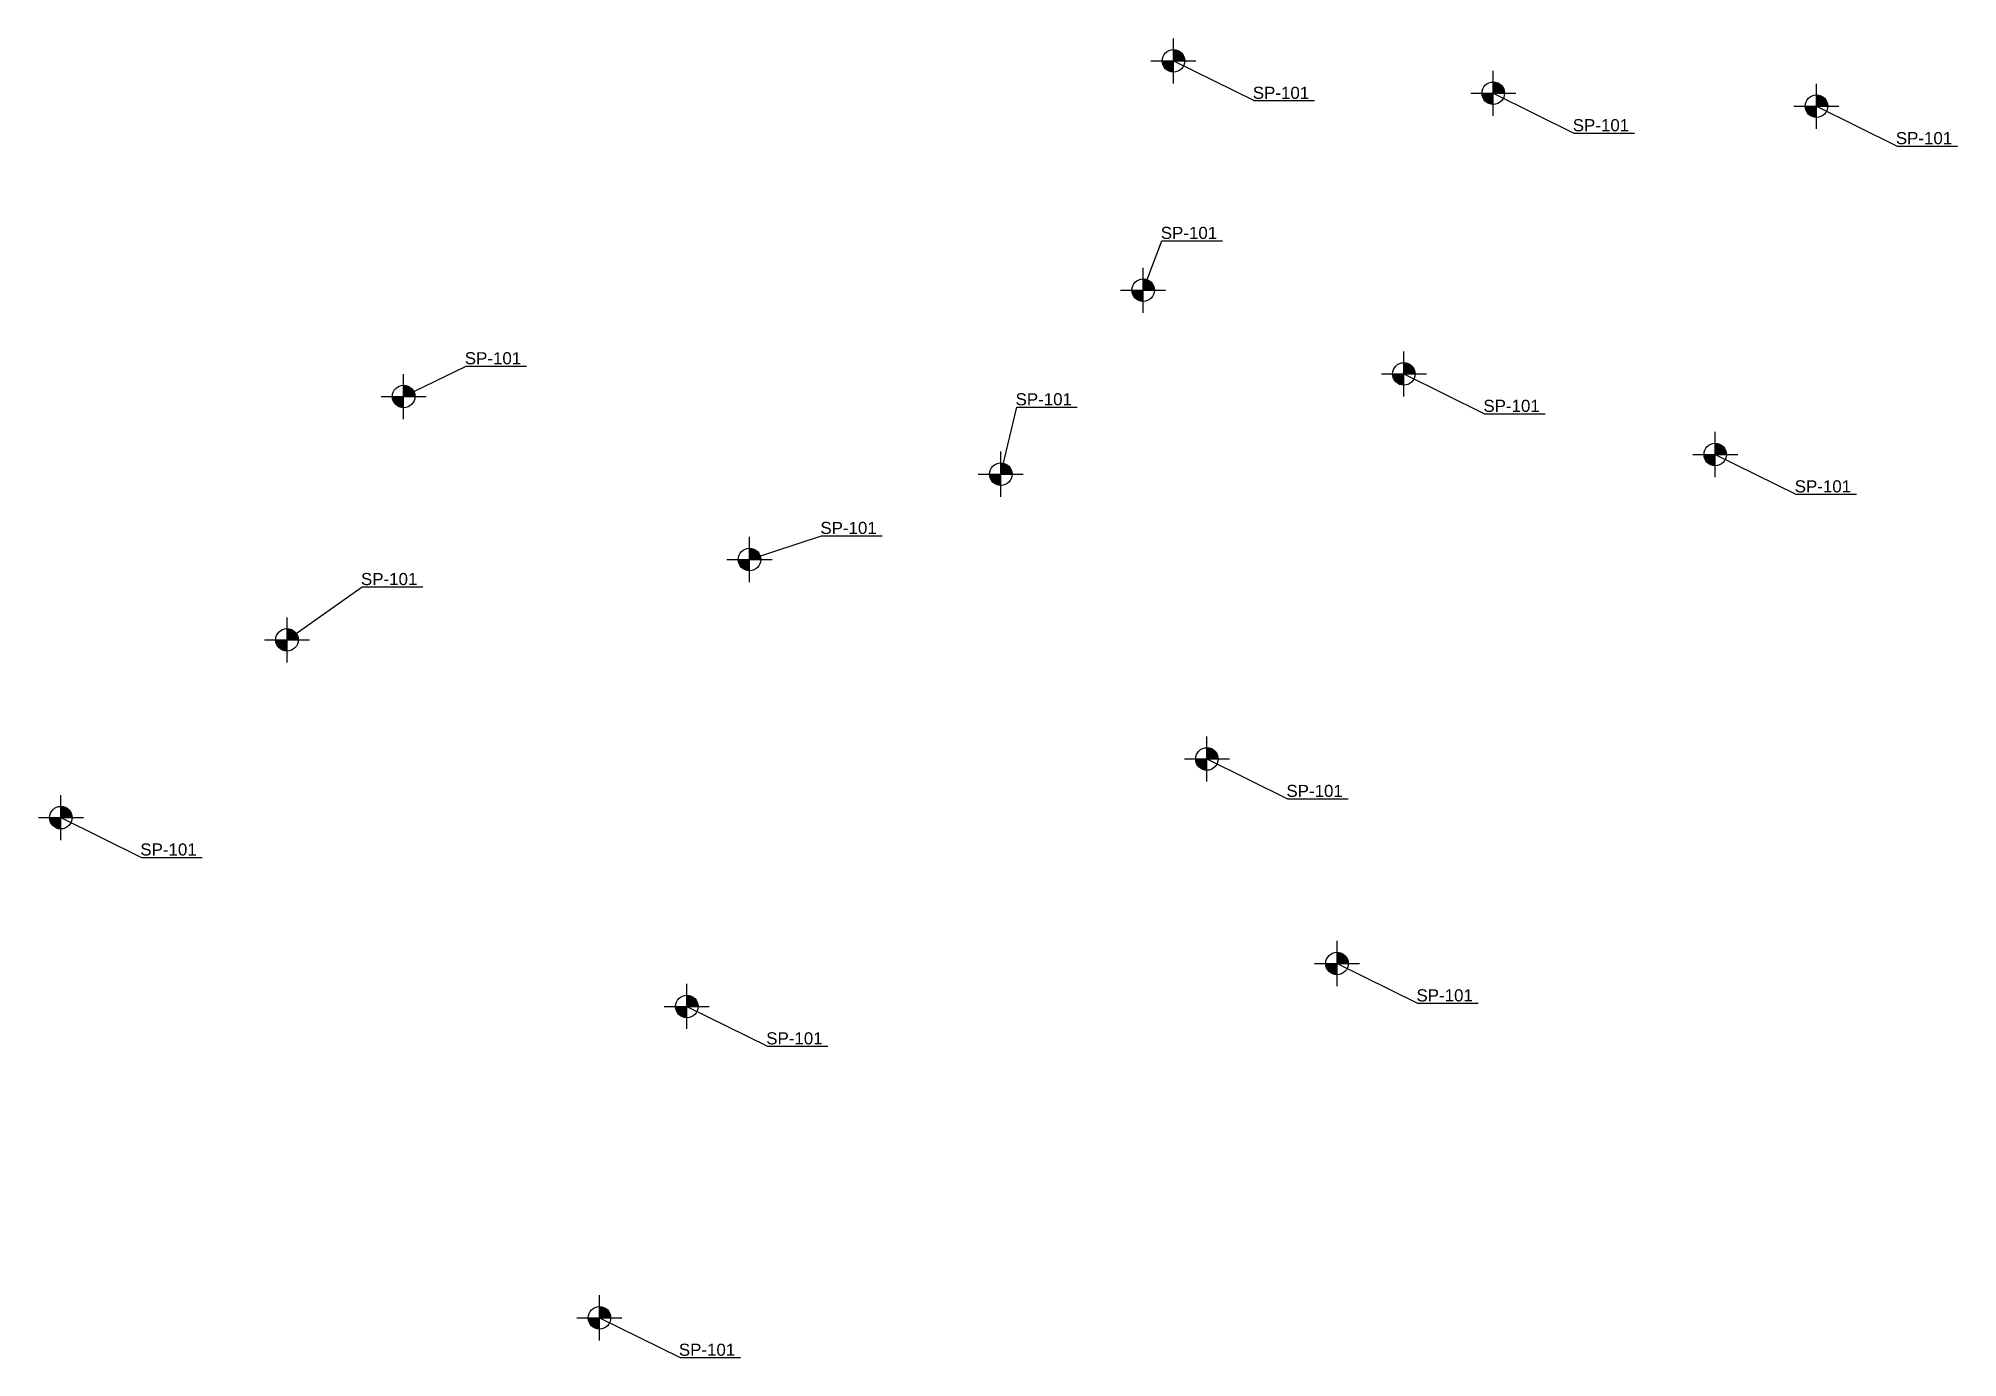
# Model space of a CAD drawing. Header units: millimetres. Extents: x 326779 to 327096, y 7377811 to 7378029.
import ezdxf

# ---------------------------------------------------------------- set-up
doc = ezdxf.new("R2010")
doc.units = ezdxf.units.MM
doc.layers.add('G-SPT', color=130, linetype='Continuous')
doc.styles.add('Style-Arial', font='arial.ttf')

# ---------------------------------------------------------------- blocks, each defined once
blk = doc.blocks.new('*U30')
h = blk.add_hatch(color=256)
h.dxf.hatch_style = 1
h.paths.add_polyline_path([(1.86, 0, 0.414214), (0, 1.86), (0, 0)])
h.paths.add_polyline_path([(0, 0), (-1.86, 0, 0.414214), (0, -1.86)])
at = {"color": 1, "flags": 128}
for points in [[(0, -3.72), (0, 3.72)], [(-3.72, 0), (3.72, 0)], [(0, 0), (13.32, -6.57), (23.32, -6.57)]]:
    blk.add_lwpolyline(points, dxfattribs=at)
at = {"color": 1}
blk.add_circle((0, 0), 1.86, dxfattribs=at)
at = {"color": 2, "style": 'Style-Arial'}
for tag, p in [('SP-XX', (13.12, -6.27)), ('SITUAÇÃO', (13.21, -9.65))]:
    blk.add_attdef(tag, p, '', height=2, dxfattribs=at)
blk = doc.blocks.new('*U26')
h = blk.add_hatch(color=256)
h.dxf.hatch_style = 1
h.paths.add_polyline_path([(1.86, 0, 0.414214), (0, 1.86), (0, 0)])
h.paths.add_polyline_path([(0, 0), (-1.86, 0, 0.414214), (0, -1.86)])
at = {"color": 1, "flags": 128}
for points in [[(0, -3.72), (0, 3.72)], [(-3.72, 0), (3.72, 0)], [(0, 0), (13.32, -6.57), (23.32, -6.57)]]:
    blk.add_lwpolyline(points, dxfattribs=at)
at = {"color": 1}
blk.add_circle((0, 0), 1.86, dxfattribs=at)
at = {"color": 2, "style": 'Style-Arial'}
for tag, p in [('SP-XX', (13.12, -6.27)), ('SITUAÇÃO', (13.21, -9.65))]:
    blk.add_attdef(tag, p, '', height=2, dxfattribs=at)
blk = doc.blocks.new('*U27')
h = blk.add_hatch(color=256)
h.dxf.hatch_style = 1
h.paths.add_polyline_path([(1.86, 0, 0.414214), (0, 1.86), (0, 0)])
h.paths.add_polyline_path([(0, 0), (-1.86, 0, 0.414214), (0, -1.86)])
at = {"color": 1, "flags": 128}
for points in [[(0, 0), (11.91, 3.9), (21.91, 3.9)], [(0, -3.72), (0, 3.72)], [(-3.72, 0), (3.72, 0)]]:
    blk.add_lwpolyline(points, dxfattribs=at)
at = {"color": 1}
blk.add_circle((0, 0), 1.86, dxfattribs=at)
at = {"color": 2, "style": 'Style-Arial'}
for tag, p in [('SP-XX', (11.7, 4.21)), ('SITUAÇÃO', (11.8, 0.83))]:
    blk.add_attdef(tag, p, '', height=2, dxfattribs=at)
blk = doc.blocks.new('*U28')
h = blk.add_hatch(color=256)
h.dxf.hatch_style = 1
h.paths.add_polyline_path([(1.86, 0, 0.414214), (0, 1.86), (0, 0)])
h.paths.add_polyline_path([(0, 0), (-1.86, 0, 0.414214), (0, -1.86)])
at = {"color": 1, "flags": 128}
for points in [[(0, 0), (10.3, 5.03), (20.3, 5.03)], [(0, -3.72), (0, 3.72)], [(-3.72, 0), (3.72, 0)]]:
    blk.add_lwpolyline(points, dxfattribs=at)
at = {"color": 1}
blk.add_circle((0, 0), 1.86, dxfattribs=at)
at = {"color": 2, "style": 'Style-Arial'}
for tag, p in [('SP-XX', (10.1, 5.33)), ('SITUAÇÃO', (10.2, 1.95))]:
    blk.add_attdef(tag, p, '', height=2, dxfattribs=at)
blk = doc.blocks.new('*U29')
h = blk.add_hatch(color=256)
h.dxf.hatch_style = 1
h.paths.add_polyline_path([(1.86, 0, 0.414214), (0, 1.86), (0, 0)])
h.paths.add_polyline_path([(0, 0), (-1.86, 0, 0.414214), (0, -1.86)])
at = {"color": 1, "flags": 128}
for points in [[(0, 0), (12.41, 8.74), (22.41, 8.74)], [(0, -3.72), (0, 3.72)], [(-3.72, 0), (3.72, 0)]]:
    blk.add_lwpolyline(points, dxfattribs=at)
at = {"color": 1}
blk.add_circle((0, 0), 1.86, dxfattribs=at)
at = {"color": 2, "style": 'Style-Arial'}
for tag, p in [('SP-XX', (12.21, 9.05)), ('SITUAÇÃO', (12.3, 5.67))]:
    blk.add_attdef(tag, p, '', height=2, dxfattribs=at)
blk = doc.blocks.new('*U37')
h = blk.add_hatch(color=256)
h.dxf.hatch_style = 1
h.paths.add_polyline_path([(1.86, 0, 0.414214), (0, 1.86), (0, 0)])
h.paths.add_polyline_path([(0, 0), (-1.86, 0, 0.414214), (0, -1.86)])
at = {"color": 1, "flags": 128}
for points in [[(0, -3.72), (0, 3.72)], [(-3.72, 0), (3.72, 0)], [(0, 0), (13.32, -6.57), (23.32, -6.57)]]:
    blk.add_lwpolyline(points, dxfattribs=at)
at = {"color": 1}
blk.add_circle((0, 0), 1.86, dxfattribs=at)
at = {"color": 2, "style": 'Style-Arial'}
for tag, p in [('SP-XX', (13.12, -6.27)), ('SITUAÇÃO', (13.21, -9.65))]:
    blk.add_attdef(tag, p, '', height=2, dxfattribs=at)
blk = doc.blocks.new('*U38')
h = blk.add_hatch(color=256)
h.dxf.hatch_style = 1
h.paths.add_polyline_path([(1.86, 0, 0.414214), (0, 1.86), (0, 0)])
h.paths.add_polyline_path([(0, 0), (-1.86, 0, 0.414214), (0, -1.86)])
at = {"color": 1, "flags": 128}
for points in [[(0, 0), (2.64, 11.07), (12.64, 11.07)], [(0, -3.72), (0, 3.72)], [(-3.72, 0), (3.72, 0)]]:
    blk.add_lwpolyline(points, dxfattribs=at)
at = {"color": 1}
blk.add_circle((0, 0), 1.86, dxfattribs=at)
at = {"color": 2, "style": 'Style-Arial'}
for tag, p in [('SP-XX', (2.44, 11.37)), ('SITUAÇÃO', (2.54, 7.99))]:
    blk.add_attdef(tag, p, '', height=2, dxfattribs=at)
blk = doc.blocks.new('*U39')
h = blk.add_hatch(color=256)
h.dxf.hatch_style = 1
h.paths.add_polyline_path([(1.86, 0, 0.414214), (0, 1.86), (0, 0)])
h.paths.add_polyline_path([(0, 0), (-1.86, 0, 0.414214), (0, -1.86)])
at = {"color": 1, "flags": 128}
for points in [[(0, -3.72), (0, 3.72)], [(-3.72, 0), (3.72, 0)], [(0, 0), (13.32, -6.57), (23.32, -6.57)]]:
    blk.add_lwpolyline(points, dxfattribs=at)
at = {"color": 1}
blk.add_circle((0, 0), 1.86, dxfattribs=at)
at = {"color": 2, "style": 'Style-Arial'}
for tag, p in [('SP-XX', (13.12, -6.27)), ('SITUAÇÃO', (13.21, -9.65))]:
    blk.add_attdef(tag, p, '', height=2, dxfattribs=at)
blk = doc.blocks.new('*U40')
h = blk.add_hatch(color=256)
h.dxf.hatch_style = 1
h.paths.add_polyline_path([(1.86, 0, 0.414214), (0, 1.86), (0, 0)])
h.paths.add_polyline_path([(0, 0), (-1.86, 0, 0.414214), (0, -1.86)])
at = {"color": 1, "flags": 128}
for points in [[(0, -3.72), (0, 3.72)], [(-3.72, 0), (3.72, 0)], [(0, 0), (13.32, -6.57), (23.32, -6.57)]]:
    blk.add_lwpolyline(points, dxfattribs=at)
at = {"color": 1}
blk.add_circle((0, 0), 1.86, dxfattribs=at)
at = {"color": 2, "style": 'Style-Arial'}
for tag, p in [('SP-XX', (13.12, -6.27)), ('SITUAÇÃO', (13.21, -9.65))]:
    blk.add_attdef(tag, p, '', height=2, dxfattribs=at)
blk = doc.blocks.new('*U34')
h = blk.add_hatch(color=256)
h.dxf.hatch_style = 1
h.paths.add_polyline_path([(1.86, 0, 0.414214), (0, 1.86), (0, 0)])
h.paths.add_polyline_path([(0, 0), (-1.86, 0, 0.414214), (0, -1.86)])
at = {"color": 1, "flags": 128}
for points in [[(0, -3.72), (0, 3.72)], [(-3.72, 0), (3.72, 0)], [(0, 0), (13.32, -6.57), (23.32, -6.57)]]:
    blk.add_lwpolyline(points, dxfattribs=at)
at = {"color": 1}
blk.add_circle((0, 0), 1.86, dxfattribs=at)
at = {"color": 2, "style": 'Style-Arial'}
for tag, p in [('SP-XX', (13.12, -6.27)), ('SITUAÇÃO', (13.21, -9.65))]:
    blk.add_attdef(tag, p, '', height=2, dxfattribs=at)
blk = doc.blocks.new('*U35')
h = blk.add_hatch(color=256)
h.dxf.hatch_style = 1
h.paths.add_polyline_path([(1.86, 0, 0.414214), (0, 1.86), (0, 0)])
h.paths.add_polyline_path([(0, 0), (-1.86, 0, 0.414214), (0, -1.86)])
at = {"color": 1, "flags": 128}
for points in [[(0, -3.72), (0, 3.72)], [(-3.72, 0), (3.72, 0)], [(0, 0), (13.32, -6.57), (23.32, -6.57)]]:
    blk.add_lwpolyline(points, dxfattribs=at)
at = {"color": 1}
blk.add_circle((0, 0), 1.86, dxfattribs=at)
at = {"color": 2, "style": 'Style-Arial'}
for tag, p in [('SP-XX', (13.12, -6.27)), ('SITUAÇÃO', (13.21, -9.65))]:
    blk.add_attdef(tag, p, '', height=2, dxfattribs=at)
blk = doc.blocks.new('*U36')
h = blk.add_hatch(color=256)
h.dxf.hatch_style = 1
h.paths.add_polyline_path([(1.86, 0, 0.414214), (0, 1.86), (0, 0)])
h.paths.add_polyline_path([(0, 0), (-1.86, 0, 0.414214), (0, -1.86)])
at = {"color": 1, "flags": 128}
for points in [[(0, -3.72), (0, 3.72)], [(-3.72, 0), (3.72, 0)], [(0, 0), (13.32, -6.57), (23.32, -6.57)]]:
    blk.add_lwpolyline(points, dxfattribs=at)
at = {"color": 1}
blk.add_circle((0, 0), 1.86, dxfattribs=at)
at = {"color": 2, "style": 'Style-Arial'}
for tag, p in [('SP-XX', (13.12, -6.27)), ('SITUAÇÃO', (13.21, -9.65))]:
    blk.add_attdef(tag, p, '', height=2, dxfattribs=at)
blk = doc.blocks.new('*U31')
h = blk.add_hatch(color=256)
h.dxf.hatch_style = 1
h.paths.add_polyline_path([(1.86, 0, 0.414214), (0, 1.86), (0, 0)])
h.paths.add_polyline_path([(0, 0), (-1.86, 0, 0.414214), (0, -1.86)])
at = {"color": 1, "flags": 128}
for points in [[(0, 0), (3.12, 8.17), (13.12, 8.17)], [(0, -3.72), (0, 3.72)], [(-3.72, 0), (3.72, 0)]]:
    blk.add_lwpolyline(points, dxfattribs=at)
at = {"color": 1}
blk.add_circle((0, 0), 1.86, dxfattribs=at)
at = {"color": 2, "style": 'Style-Arial'}
for tag, p in [('SP-XX', (2.92, 8.47)), ('SITUAÇÃO', (3.01, 5.09))]:
    blk.add_attdef(tag, p, '', height=2, dxfattribs=at)
blk = doc.blocks.new('*U32')
h = blk.add_hatch(color=256)
h.dxf.hatch_style = 1
h.paths.add_polyline_path([(1.86, 0, 0.414214), (0, 1.86), (0, 0)])
h.paths.add_polyline_path([(0, 0), (-1.86, 0, 0.414214), (0, -1.86)])
at = {"color": 1, "flags": 128}
for points in [[(0, -3.72), (0, 3.72)], [(-3.72, 0), (3.72, 0)], [(0, 0), (13.32, -6.57), (23.32, -6.57)]]:
    blk.add_lwpolyline(points, dxfattribs=at)
at = {"color": 1}
blk.add_circle((0, 0), 1.86, dxfattribs=at)
at = {"color": 2, "style": 'Style-Arial'}
for tag, p in [('SP-XX', (13.12, -6.27)), ('SITUAÇÃO', (13.21, -9.65))]:
    blk.add_attdef(tag, p, '', height=2, dxfattribs=at)
blk = doc.blocks.new('*U33')
h = blk.add_hatch(color=256)
h.dxf.hatch_style = 1
h.paths.add_polyline_path([(1.86, 0, 0.414214), (0, 1.86), (0, 0)])
h.paths.add_polyline_path([(0, 0), (-1.86, 0, 0.414214), (0, -1.86)])
at = {"color": 1, "flags": 128}
for points in [[(0, -3.72), (0, 3.72)], [(-3.72, 0), (3.72, 0)], [(0, 0), (13.32, -6.57), (23.32, -6.57)]]:
    blk.add_lwpolyline(points, dxfattribs=at)
at = {"color": 1}
blk.add_circle((0, 0), 1.86, dxfattribs=at)
at = {"color": 2, "style": 'Style-Arial'}
for tag, p in [('SP-XX', (13.12, -6.27)), ('SITUAÇÃO', (13.21, -9.65))]:
    blk.add_attdef(tag, p, '', height=2, dxfattribs=at)

msp = doc.modelspace()

# ---------------------------------------------------------------- block references
at = {"layer": 'G-SPT'}
ref = msp.add_blockref('*U34', (326966.69, 7378025.33), dxfattribs=at)
ref.add_attrib('SP-XX', 'SP-101', (326979.8, 7378019.06), dxfattribs={"layer": '0', "height": 2, "style": 'Style-Arial'})
ref = msp.add_blockref('*U35', (327019.52, 7378019.98), dxfattribs=at)
ref.add_attrib('SP-XX', 'SP-101', (327032.64, 7378013.71), dxfattribs={"layer": '0', "height": 2, "style": 'Style-Arial'})
ref = msp.add_blockref('*U36', (327072.89, 7378017.84), dxfattribs=at)
ref.add_attrib('SP-XX', 'SP-101', (327086, 7378011.57), dxfattribs={"layer": '0', "height": 2, "style": 'Style-Arial'})
ref = msp.add_blockref('*U31', (326961.68, 7377987.45), dxfattribs=at)
ref.add_attrib('SP-XX', 'SP-101', (326964.6, 7377995.92), dxfattribs={"layer": '0', "height": 2, "style": 'Style-Arial'})
ref = msp.add_blockref('*U28', (326839.56, 7377969.89), dxfattribs=at)
ref.add_attrib('SP-XX', 'SP-101', (326849.66, 7377975.22), dxfattribs={"layer": '0', "height": 2, "style": 'Style-Arial'})
ref = msp.add_blockref('*U32', (327004.76, 7377973.62), dxfattribs=at)
ref.add_attrib('SP-XX', 'SP-101', (327017.88, 7377967.36), dxfattribs={"layer": '0', "height": 2, "style": 'Style-Arial'})
ref = msp.add_blockref('*U38', (326938.18, 7377957.07), dxfattribs=at)
ref.add_attrib('SP-XX', 'SP-101', (326940.62, 7377968.44), dxfattribs={"layer": '0', "height": 2, "style": 'Style-Arial'})
ref = msp.add_blockref('*U33', (327056.18, 7377960.32), dxfattribs=at)
ref.add_attrib('SP-XX', 'SP-101', (327069.3, 7377954.06), dxfattribs={"layer": '0', "height": 2, "style": 'Style-Arial'})
ref = msp.add_blockref('*U27', (326896.68, 7377942.98), dxfattribs=at)
ref.add_attrib('SP-XX', 'SP-101', (326908.38, 7377947.19), dxfattribs={"layer": '0', "height": 2, "style": 'Style-Arial'})
ref = msp.add_blockref('*U29', (326820.3, 7377929.7), dxfattribs=at)
ref.add_attrib('SP-XX', 'SP-101', (326832.51, 7377938.75), dxfattribs={"layer": '0', "height": 2, "style": 'Style-Arial'})
ref = msp.add_blockref('*U39', (326972.23, 7377910.03), dxfattribs=at)
ref.add_attrib('SP-XX', 'SP-101', (326985.35, 7377903.76), dxfattribs={"layer": '0', "height": 2, "style": 'Style-Arial'})
ref = msp.add_blockref('*U37', (326782.95, 7377900.34), dxfattribs=at)
ref.add_attrib('SP-XX', 'SP-101', (326796.07, 7377894.08), dxfattribs={"layer": '0', "height": 2, "style": 'Style-Arial'})
ref = msp.add_blockref('*U40', (326993.71, 7377876.25), dxfattribs=at)
ref.add_attrib('SP-XX', 'SP-101', (327006.83, 7377869.99), dxfattribs={"layer": '0', "height": 2, "style": 'Style-Arial'})
ref = msp.add_blockref('*U26', (326886.32, 7377869.16), dxfattribs=at)
ref.add_attrib('SP-XX', 'SP-101', (326899.44, 7377862.89), dxfattribs={"layer": '0', "height": 2, "style": 'Style-Arial'})
ref = msp.add_blockref('*U30', (326871.89, 7377817.73), dxfattribs=at)
ref.add_attrib('SP-XX', 'SP-101', (326885.01, 7377811.46), dxfattribs={"layer": '0', "height": 2, "style": 'Style-Arial'})

doc.saveas('drawing.dxf')
